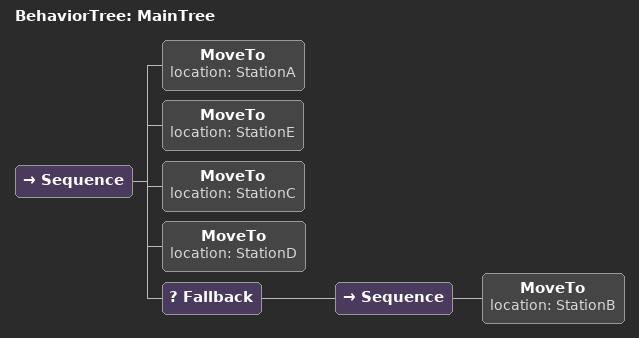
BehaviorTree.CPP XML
<root main_tree_to_execute = "MainTree">
    <BehaviorTree ID="MainTree">
        <Sequence>
            <MoveTo location="StationA"/>
            <MoveTo location="StationE"/>
            <MoveTo location="StationC"/>
            <MoveTo location="StationD"/>
            <Fallback>
                <Sequence>
                    <MoveTo location="StationB"/>
                </Sequence>
            </Fallback>
        </Sequence>
    </BehaviorTree>
</root>
